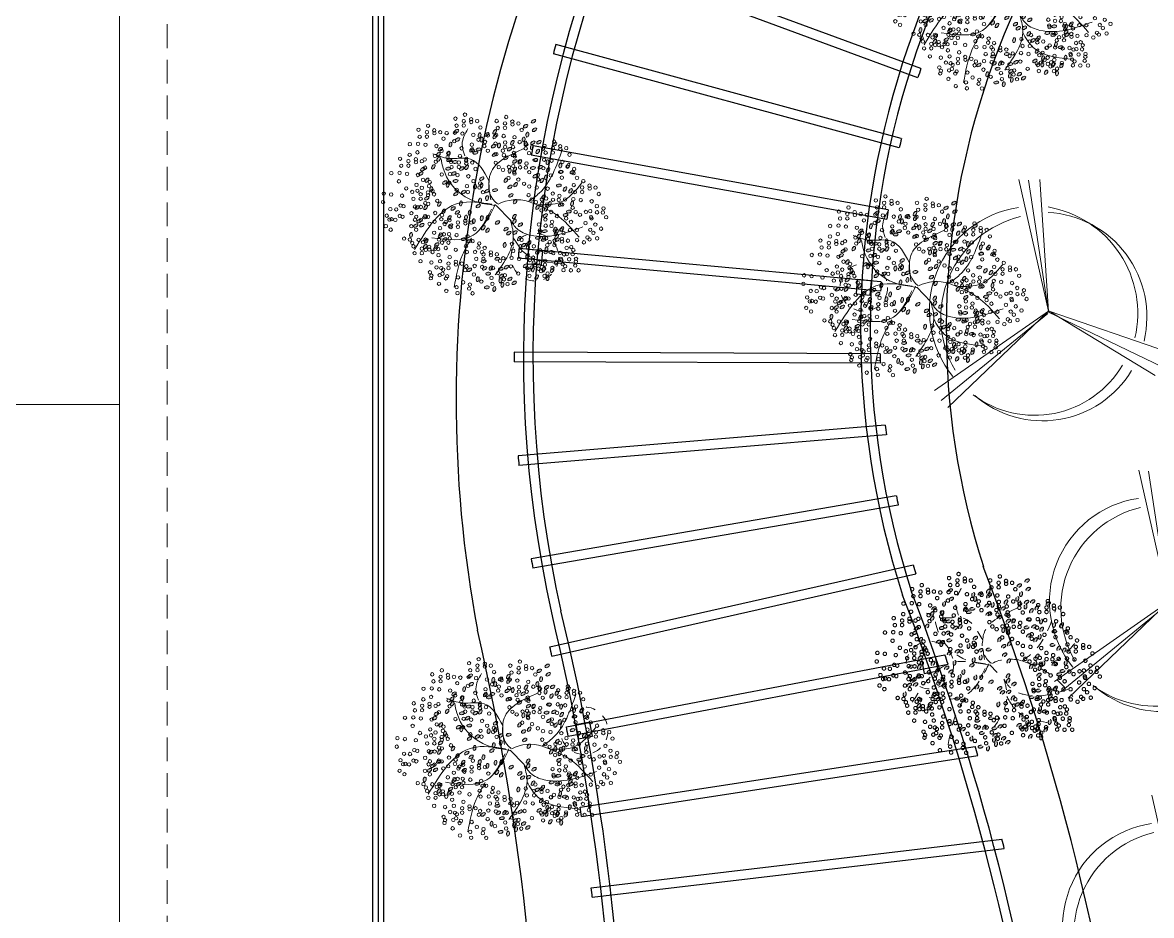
# Model space of a CAD drawing. Header units: metres. Extents: x 28 to 239, y -1 to 113.
# Drawn here: x 73.01 to 84.87, y 59.34 to 68.73 of the extents above; entities that cross this region are included whole.
import ezdxf

# ---------------------------------------------------------------- set-up
doc = ezdxf.new("R2010")
doc.units = ezdxf.units.M
doc.linetypes.add('DASHED2', pattern=[0.375, 0.25, -0.125])
doc.linetypes.add('HIDDEN2', pattern=[0.1875, 0.125, -0.0625])
for name, color, linetype, lineweight in [('0-ARBOL', 64, 'Continuous', 0), ('0_Pluma_Nº__1', 8, 'Continuous', 9), ('0_Pluma_Nº__2', 250, 'Continuous', 20), ('DWGAUTOCAD.COM', 7, 'Continuous', 0), ('Proyeccciones', 1, 'DASHED2', 18), ('proyecciones', 1, 'DASHED2', 5)]:
    doc.layers.add(name, color=color, linetype=linetype, lineweight=lineweight)

# ---------------------------------------------------------------- blocks, each defined once
blk = doc.blocks.new('CANCHA TOTAL')
at = {"layer": '0_Pluma_Nº__1'}
for p, q in [((865.482, -116.445), (865.482, -144.445)), ((865.482, -116.445), (865.482, -144.445)), ((865.482, -130.445), (880.482, -130.445))]:
    blk.add_line(p, q, dxfattribs=at)
blk = doc.blocks.new('ar7')
for p, q in [((88.08, 37.82), (92, 20.48)), ((89.38, 37.71), (92, 20.38)), ((92, 20.48), (90.88, 37.79)), ((92, 20.48), (77, 10.03)), ((77.89, 8.72), (91.9, 20.18)), ((78.78, 7.81), (92, 20.48)), ((91.9, 20.38), (107.03, 13.13)), ((92.1, 20.48), (106.02, 12.04)), ((107.65, 15.12), (92.1, 20.48))]:
    blk.add_line(p, q)
for centre, radius, start, end in [((89.55, 20.2), 14.19, 346.8452, 80.3119), ((90.04, 20.56), 13.7, 98.3934, 219.1798), ((91.48, 19.64), 13.65, 103.3596, 210.5357), ((91.18, 19.74), 13.76, 346.6212, 86.8408), ((90.17, 20.21), 13.43, 233.0435, 329.4406), ((91.22, 19.74), 13.68, 229.263, 328.8764)]:
    blk.add_arc(centre, radius, start, end)
blk = doc.blocks.new('A$C2ECE247B')
h = blk.add_hatch(color=6)
h.set_gradient(color1=(255, 0, 255), color2=(255, 127, 223), rotation=180, centered=1, tint=1, name='INVSPHERICAL')
edge = h.paths.add_edge_path()
edge.add_ellipse((2.573, 1.381), major_axis=(-0.0583, -0.0025), ratio=0.578492, start_angle=0, end_angle=360, ccw=False)
edge = h.paths.add_edge_path()
edge.add_ellipse((2.69, 1.466), major_axis=(-0.0521, -0.0262), ratio=0.578492, start_angle=0, end_angle=360, ccw=False)
edge = h.paths.add_edge_path()
edge.add_ellipse((2.361, 1.263), major_axis=(-0.0377, -0.0445), ratio=0.578492, start_angle=0, end_angle=360, ccw=False)
edge = h.paths.add_edge_path()
edge.add_ellipse((2.855, 1.253), major_axis=(-0.0583, -0.0025), ratio=0.578492, start_angle=0, end_angle=360, ccw=False)
edge = h.paths.add_edge_path()
edge.add_ellipse((2.094, 3.168), major_axis=(-0.0546, 0.0205), ratio=0.578492, start_angle=0, end_angle=360, ccw=False)
edge = h.paths.add_edge_path()
edge.add_ellipse((2.035, 2.867), major_axis=(-0.0521, -0.0262), ratio=0.578492, start_angle=0, end_angle=360, ccw=False)
edge = h.paths.add_edge_path()
edge.add_ellipse((1.85, 3.126), major_axis=(-0.0521, -0.0262), ratio=0.578492, start_angle=0, end_angle=360, ccw=False)
edge = h.paths.add_edge_path()
edge.add_ellipse((1.989, 3.049), major_axis=(-0.0546, 0.0205), ratio=0.578492, start_angle=0, end_angle=360, ccw=False)
edge = h.paths.add_edge_path()
edge.add_ellipse((1.831, 2.33), major_axis=(-0.0521, -0.0262), ratio=0.578492, start_angle=0, end_angle=360, ccw=False)
edge = h.paths.add_edge_path()
edge.add_ellipse((1.673, 2.454), major_axis=(-0.0521, -0.0262), ratio=0.578492, start_angle=0, end_angle=360, ccw=False)
edge = h.paths.add_edge_path()
edge.add_ellipse((1.556, 2.369), major_axis=(-0.0583, -0.0025), ratio=0.578492, start_angle=0, end_angle=360, ccw=False)
edge = h.paths.add_edge_path()
edge.add_ellipse((1.588, 2.619), major_axis=(-0.0583, -0.0025), ratio=0.578492, start_angle=0, end_angle=360, ccw=False)
edge = h.paths.add_edge_path()
edge.add_ellipse((1.921, 2.717), major_axis=(-0.0377, -0.0445), ratio=0.578492, start_angle=0, end_angle=360, ccw=False)
edge = h.paths.add_edge_path()
edge.add_ellipse((1.347, 2.658), major_axis=(-0.0546, 0.0205), ratio=0.578492, start_angle=0, end_angle=360, ccw=False)
edge = h.paths.add_edge_path()
edge.add_ellipse((1.747, 1.646), major_axis=(-0.0583, -0.0025), ratio=0.578492, start_angle=0, end_angle=360, ccw=False)
edge = h.paths.add_edge_path()
edge.add_ellipse((1.636, 1.6), major_axis=(-0.0546, 0.0205), ratio=0.578492, start_angle=0, end_angle=360, ccw=False)
edge = h.paths.add_edge_path()
edge.add_ellipse((1.461, 1.651), major_axis=(-0.0583, -0.0025), ratio=0.578492, start_angle=0, end_angle=360, ccw=False)
edge = h.paths.add_edge_path()
edge.add_ellipse((1.045, 1.48), major_axis=(-0.0377, -0.0445), ratio=0.578492, start_angle=0, end_angle=360, ccw=False)
edge = h.paths.add_edge_path()
edge.add_ellipse((1.009, 1.178), major_axis=(-0.0583, -0.0025), ratio=0.578492, start_angle=0, end_angle=360, ccw=False)
edge = h.paths.add_edge_path()
edge.add_ellipse((1.53, 1.44), major_axis=(-0.0546, 0.0205), ratio=0.578492, start_angle=0, end_angle=360, ccw=False)
edge = h.paths.add_edge_path()
edge.add_ellipse((1.673, 1.458), major_axis=(-0.0546, 0.0205), ratio=0.578492, start_angle=0, end_angle=360, ccw=False)
edge = h.paths.add_edge_path()
edge.add_ellipse((1.412, 1.211), major_axis=(-0.0521, -0.0262), ratio=0.578492, start_angle=0, end_angle=360, ccw=False)
edge = h.paths.add_edge_path()
edge.add_ellipse((1.247, 0.991), major_axis=(-0.0546, 0.0205), ratio=0.578492, start_angle=0, end_angle=360, ccw=False)
edge = h.paths.add_edge_path()
edge.add_ellipse((1.451, 0.958), major_axis=(-0.0377, -0.0445), ratio=0.578492, start_angle=0, end_angle=360, ccw=False)
edge = h.paths.add_edge_path()
edge.add_ellipse((1.56, 0.985), major_axis=(-0.0377, -0.0445), ratio=0.578492, start_angle=0, end_angle=360, ccw=False)
edge = h.paths.add_edge_path()
edge.add_ellipse((1.04, 1.312), major_axis=(-0.0583, -0.0025), ratio=0.578492, start_angle=0, end_angle=360, ccw=False)
edge = h.paths.add_edge_path()
edge.add_ellipse((0.61, 1.371), major_axis=(-0.0521, -0.0262), ratio=0.578492, start_angle=0, end_angle=360, ccw=False)
edge = h.paths.add_edge_path()
edge.add_ellipse((0.525, 1.536), major_axis=(-0.0583, -0.0025), ratio=0.578492, start_angle=0, end_angle=360, ccw=False)
edge = h.paths.add_edge_path()
edge.add_ellipse((0.748, 1.606), major_axis=(-0.0377, -0.0445), ratio=0.578492, start_angle=0, end_angle=360, ccw=False)
edge = h.paths.add_edge_path()
edge.add_ellipse((1.15, 1.886), major_axis=(-0.0583, -0.0025), ratio=0.578492, start_angle=0, end_angle=360, ccw=False)
edge = h.paths.add_edge_path()
edge.add_ellipse((1.038, 1.839), major_axis=(-0.0546, 0.0205), ratio=0.578492, start_angle=0, end_angle=360, ccw=False)
edge = h.paths.add_edge_path()
edge.add_ellipse((0.863, 1.891), major_axis=(-0.0583, -0.0025), ratio=0.578492, start_angle=0, end_angle=360, ccw=False)
edge = h.paths.add_edge_path()
edge.add_ellipse((0.622, 1.694), major_axis=(-0.0546, 0.0205), ratio=0.578492, start_angle=0, end_angle=360, ccw=False)
edge = h.paths.add_edge_path()
edge.add_ellipse((3.446, 1.636), major_axis=(-0.0377, -0.0445), ratio=0.578492, start_angle=0, end_angle=360, ccw=False)
edge = h.paths.add_edge_path()
edge.add_ellipse((2.913, 1.85), major_axis=(-0.0546, 0.0205), ratio=0.578492, start_angle=0, end_angle=360, ccw=False)
edge = h.paths.add_edge_path()
edge.add_ellipse((2.811, 2.767), major_axis=(-0.0546, 0.0205), ratio=0.578492, start_angle=0, end_angle=360, ccw=False)
edge = h.paths.add_edge_path()
edge.add_ellipse((2.826, 2.493), major_axis=(-0.0583, -0.0025), ratio=0.578492, start_angle=0, end_angle=360, ccw=False)
edge = h.paths.add_edge_path()
edge.add_ellipse((2.825, 2.376), major_axis=(-0.0583, -0.0025), ratio=0.578492, start_angle=0, end_angle=360, ccw=False)
edge = h.paths.add_edge_path()
edge.add_ellipse((3.267, 2.611), major_axis=(-0.0377, -0.0445), ratio=0.578492, start_angle=0, end_angle=360, ccw=False)
edge = h.paths.add_edge_path()
edge.add_ellipse((3.299, 2.752), major_axis=(-0.0377, -0.0445), ratio=0.578492, start_angle=0, end_angle=360, ccw=False)
edge = h.paths.add_edge_path()
edge.add_ellipse((3.55, 1.847), major_axis=(-0.0583, -0.0025), ratio=0.578492, start_angle=0, end_angle=360, ccw=False)
edge = h.paths.add_edge_path()
edge.add_ellipse((3.501, 2.075), major_axis=(-0.0377, -0.0445), ratio=0.578492, start_angle=0, end_angle=360, ccw=False)
edge = h.paths.add_edge_path()
edge.add_ellipse((3.633, 1.969), major_axis=(-0.0521, -0.0262), ratio=0.578492, start_angle=0, end_angle=360, ccw=False)
edge = h.paths.add_edge_path()
edge.add_ellipse((3.284, 1.829), major_axis=(-0.0377, -0.0445), ratio=0.578492, start_angle=0, end_angle=360, ccw=False)
edge = h.paths.add_edge_path()
edge.add_ellipse((2.203, 4.252), major_axis=(-0.0583, -0.0025), ratio=0.578492, start_angle=0, end_angle=360, ccw=False)
edge = h.paths.add_edge_path()
edge.add_ellipse((1.984, 4.241), major_axis=(-0.0583, -0.0025), ratio=0.578492, start_angle=0, end_angle=360, ccw=False)
edge = h.paths.add_edge_path()
edge.add_ellipse((1.89, 4.302), major_axis=(-0.0583, -0.0025), ratio=0.578492, start_angle=0, end_angle=360, ccw=False)
edge = h.paths.add_edge_path()
edge.add_ellipse((1.759, 4.327), major_axis=(-0.0521, -0.0262), ratio=0.578492, start_angle=0, end_angle=360, ccw=False)
edge = h.paths.add_edge_path()
edge.add_ellipse((1.747, 4.103), major_axis=(-0.0546, 0.0205), ratio=0.578492, start_angle=0, end_angle=360, ccw=False)
edge = h.paths.add_edge_path()
edge.add_ellipse((1.541, 4.179), major_axis=(-0.0546, 0.0205), ratio=0.578492, start_angle=0, end_angle=360, ccw=False)
edge = h.paths.add_edge_path()
edge.add_ellipse((1.354, 4.095), major_axis=(-0.0521, -0.0262), ratio=0.578492, start_angle=0, end_angle=360, ccw=False)
edge = h.paths.add_edge_path()
edge.add_ellipse((1.196, 4.219), major_axis=(-0.0521, -0.0262), ratio=0.578492, start_angle=0, end_angle=360, ccw=False)
edge = h.paths.add_edge_path()
edge.add_ellipse((1.873, 4.015), major_axis=(-0.0377, -0.0445), ratio=0.578492, start_angle=0, end_angle=360, ccw=False)
edge = h.paths.add_edge_path()
edge.add_ellipse((1.841, 3.874), major_axis=(-0.0377, -0.0445), ratio=0.578492, start_angle=0, end_angle=360, ccw=False)
edge = h.paths.add_edge_path()
edge.add_ellipse((2.059, 3.93), major_axis=(-0.0377, -0.0445), ratio=0.578492, start_angle=0, end_angle=360, ccw=False)
edge = h.paths.add_edge_path()
edge.add_ellipse((2.682, 4.022), major_axis=(-0.0546, 0.0205), ratio=0.578492, start_angle=0, end_angle=360, ccw=False)
edge = h.paths.add_edge_path()
edge.add_ellipse((2.493, 4.422), major_axis=(-0.0521, -0.0262), ratio=0.578492, start_angle=0, end_angle=360, ccw=False)
edge = h.paths.add_edge_path()
edge.add_ellipse((2.382, 4.439), major_axis=(-0.0521, -0.0262), ratio=0.578492, start_angle=0, end_angle=360, ccw=False)
edge = h.paths.add_edge_path()
edge.add_ellipse((2.552, 4.216), major_axis=(-0.0583, -0.0025), ratio=0.578492, start_angle=0, end_angle=360, ccw=False)
edge = h.paths.add_edge_path()
edge.add_ellipse((2.383, 3.828), major_axis=(-0.0521, -0.0262), ratio=0.578492, start_angle=0, end_angle=360, ccw=False)
edge = h.paths.add_edge_path()
edge.add_ellipse((2.92, 4), major_axis=(-0.0521, -0.0262), ratio=0.578492, start_angle=0, end_angle=360, ccw=False)
edge = h.paths.add_edge_path()
edge.add_ellipse((2.162, 0.848), major_axis=(-0.0521, -0.0262), ratio=0.578492, start_angle=0, end_angle=360, ccw=False)
edge = h.paths.add_edge_path()
edge.add_ellipse((2.487, 0.82), major_axis=(-0.0377, -0.0445), ratio=0.578492, start_angle=0, end_angle=360, ccw=False)
edge = h.paths.add_edge_path()
edge.add_ellipse((2.641, 0.593), major_axis=(-0.0546, 0.0205), ratio=0.578492, start_angle=0, end_angle=360, ccw=False)
edge = h.paths.add_edge_path()
edge.add_ellipse((2.848, 0.578), major_axis=(-0.0583, -0.0025), ratio=0.578492, start_angle=0, end_angle=360, ccw=False)
edge = h.paths.add_edge_path()
edge.add_ellipse((2.605, 1.631), major_axis=(-0.0583, -0.0025), ratio=0.578492, start_angle=0, end_angle=360, ccw=False)
edge = h.paths.add_edge_path()
edge.add_ellipse((2.329, 1.122), major_axis=(-0.0377, -0.0445), ratio=0.578492, start_angle=0, end_angle=360, ccw=False)
edge = h.paths.add_edge_path()
edge.add_ellipse((2.143, 1.207), major_axis=(-0.0377, -0.0445), ratio=0.578492, start_angle=0, end_angle=360, ccw=False)
edge = h.paths.add_edge_path()
edge.add_ellipse((1.887, 0.887), major_axis=(-0.0583, -0.0025), ratio=0.578492, start_angle=0, end_angle=360, ccw=False)
edge = h.paths.add_edge_path()
edge.add_ellipse((2.107, 0.898), major_axis=(-0.0583, -0.0025), ratio=0.578492, start_angle=0, end_angle=360, ccw=False)
edge = h.paths.add_edge_path()
edge.add_ellipse((2.012, 0.959), major_axis=(-0.0583, -0.0025), ratio=0.578492, start_angle=0, end_angle=360, ccw=False)
edge = h.paths.add_edge_path()
edge.add_ellipse((1.82, 1.387), major_axis=(-0.0521, -0.0262), ratio=0.578492, start_angle=0, end_angle=360, ccw=False)
edge = h.paths.add_edge_path()
edge.add_ellipse((2.492, 0.949), major_axis=(-0.0546, 0.0205), ratio=0.578492, start_angle=0, end_angle=360, ccw=False)
edge = h.paths.add_edge_path()
edge.add_ellipse((2.316, 2.892), major_axis=(-0.0546, 0.0205), ratio=0.578492, start_angle=0, end_angle=360, ccw=False)
edge = h.paths.add_edge_path()
edge.add_ellipse((2.447, 2.863), major_axis=(-0.0521, -0.0262), ratio=0.578492, start_angle=0, end_angle=360, ccw=False)
edge = h.paths.add_edge_path()
edge.add_ellipse((2.343, 3.33), major_axis=(-0.0521, -0.0262), ratio=0.578492, start_angle=0, end_angle=360, ccw=False)
edge = h.paths.add_edge_path()
edge.add_ellipse((1.261, 2.571), major_axis=(-0.0583, -0.0025), ratio=0.578492, start_angle=0, end_angle=360, ccw=False)
edge = h.paths.add_edge_path()
edge.add_ellipse((1.041, 2.56), major_axis=(-0.0583, -0.0025), ratio=0.578492, start_angle=0, end_angle=360, ccw=False)
edge = h.paths.add_edge_path()
edge.add_ellipse((1.145, 2.075), major_axis=(-0.0521, -0.0262), ratio=0.578492, start_angle=0, end_angle=360, ccw=False)
edge = h.paths.add_edge_path()
edge.add_ellipse((0.902, 2.082), major_axis=(-0.0521, -0.0262), ratio=0.578492, start_angle=0, end_angle=360, ccw=False)
edge = h.paths.add_edge_path()
edge.add_ellipse((0.711, 1.997), major_axis=(-0.0546, 0.0205), ratio=0.578492, start_angle=0, end_angle=360, ccw=False)
edge = h.paths.add_edge_path()
edge.add_ellipse((0.598, 2.497), major_axis=(-0.0546, 0.0205), ratio=0.578492, start_angle=0, end_angle=360, ccw=False)
edge = h.paths.add_edge_path()
edge.add_ellipse((0.495, 2.531), major_axis=(-0.0521, -0.0262), ratio=0.578492, start_angle=0, end_angle=360, ccw=False)
edge = h.paths.add_edge_path()
edge.add_ellipse((0.411, 2.414), major_axis=(-0.0521, -0.0262), ratio=0.578492, start_angle=0, end_angle=360, ccw=False)
edge = h.paths.add_edge_path()
edge.add_ellipse((0.487, 2.252), major_axis=(-0.0583, -0.0025), ratio=0.578492, start_angle=0, end_angle=360, ccw=False)
edge = h.paths.add_edge_path()
edge.add_ellipse((0.612, 2.325), major_axis=(-0.0583, -0.0025), ratio=0.578492, start_angle=0, end_angle=360, ccw=False)
edge = h.paths.add_edge_path()
edge.add_ellipse((0.814, 2.273), major_axis=(-0.0377, -0.0445), ratio=0.578492, start_angle=0, end_angle=360, ccw=False)
edge = h.paths.add_edge_path()
edge.add_ellipse((1.008, 2.22), major_axis=(-0.0377, -0.0445), ratio=0.578492, start_angle=0, end_angle=360, ccw=False)
edge = h.paths.add_edge_path()
edge.add_ellipse((1.392, 3.686), major_axis=(-0.0583, -0.0025), ratio=0.578492, start_angle=0, end_angle=360, ccw=False)
edge = h.paths.add_edge_path()
edge.add_ellipse((1.206, 3.162), major_axis=(-0.0521, -0.0262), ratio=0.578492, start_angle=0, end_angle=360, ccw=False)
edge = h.paths.add_edge_path()
edge.add_ellipse((1.048, 3.286), major_axis=(-0.0521, -0.0262), ratio=0.578492, start_angle=0, end_angle=360, ccw=False)
edge = h.paths.add_edge_path()
edge.add_ellipse((0.967, 3.184), major_axis=(-0.0546, 0.0205), ratio=0.578492, start_angle=0, end_angle=360, ccw=False)
edge = h.paths.add_edge_path()
edge.add_ellipse((1.061, 3.609), major_axis=(-0.0546, 0.0205), ratio=0.578492, start_angle=0, end_angle=360, ccw=False)
edge = h.paths.add_edge_path()
edge.add_ellipse((0.998, 3.702), major_axis=(-0.0546, 0.0205), ratio=0.578492, start_angle=0, end_angle=360, ccw=False)
edge = h.paths.add_edge_path()
edge.add_ellipse((0.89, 3.567), major_axis=(-0.0521, -0.0262), ratio=0.578492, start_angle=0, end_angle=360, ccw=False)
edge = h.paths.add_edge_path()
edge.add_ellipse((0.744, 3.439), major_axis=(-0.0583, -0.0025), ratio=0.578492, start_angle=0, end_angle=360, ccw=False)
edge = h.paths.add_edge_path()
edge.add_ellipse((0.838, 3.378), major_axis=(-0.0583, -0.0025), ratio=0.578492, start_angle=0, end_angle=360, ccw=False)
edge = h.paths.add_edge_path()
edge.add_ellipse((1.405, 3.576), major_axis=(-0.0377, -0.0445), ratio=0.578492, start_angle=0, end_angle=360, ccw=False)
edge = h.paths.add_edge_path()
edge.add_ellipse((1.296, 3.548), major_axis=(-0.0377, -0.0445), ratio=0.578492, start_angle=0, end_angle=360, ccw=False)
edge = h.paths.add_edge_path()
edge.add_ellipse((2.217, 3.628), major_axis=(-0.0377, -0.0445), ratio=0.578492, start_angle=0, end_angle=360, ccw=False)
edge = h.paths.add_edge_path()
edge.add_ellipse((1.892, 3.656), major_axis=(-0.0521, -0.0262), ratio=0.578492, start_angle=0, end_angle=360, ccw=False)
edge = h.paths.add_edge_path()
edge.add_ellipse((2.087, 3.756), major_axis=(-0.0521, -0.0262), ratio=0.578492, start_angle=0, end_angle=360, ccw=False)
edge = h.paths.add_edge_path()
edge.add_ellipse((1.653, 3.678), major_axis=(-0.0546, 0.0205), ratio=0.578492, start_angle=0, end_angle=360, ccw=False)
edge = h.paths.add_edge_path()
edge.add_ellipse((1.806, 3.572), major_axis=(-0.0583, -0.0025), ratio=0.578492, start_angle=0, end_angle=360, ccw=False)
edge = h.paths.add_edge_path()
edge.add_ellipse((2.219, 2.002), major_axis=(-0.0583, -0.0025), ratio=0.578492, start_angle=0, end_angle=360, ccw=False)
edge = h.paths.add_edge_path()
edge.add_ellipse((2.314, 1.941), major_axis=(-0.0583, -0.0025), ratio=0.578492, start_angle=0, end_angle=360, ccw=False)
edge = h.paths.add_edge_path()
edge.add_ellipse((1.907, 2.169), major_axis=(-0.0583, -0.0025), ratio=0.578492, start_angle=0, end_angle=360, ccw=False)
edge = h.paths.add_edge_path()
edge.add_ellipse((2.574, 2.018), major_axis=(-0.0521, -0.0262), ratio=0.578492, start_angle=0, end_angle=360, ccw=False)
edge = h.paths.add_edge_path()
edge.add_ellipse((2.537, 1.794), major_axis=(-0.0521, -0.0262), ratio=0.578492, start_angle=0, end_angle=360, ccw=False)
edge = h.paths.add_edge_path()
edge.add_ellipse((2.621, 1.911), major_axis=(-0.0521, -0.0262), ratio=0.578492, start_angle=0, end_angle=360, ccw=False)
edge = h.paths.add_edge_path()
edge.add_ellipse((2.18, 2.781), major_axis=(-0.0546, 0.0205), ratio=0.578492, start_angle=0, end_angle=360, ccw=False)
edge = h.paths.add_edge_path()
edge.add_ellipse((0.212, 2.657), major_axis=(-0.0521, -0.0262), ratio=0.578492, start_angle=0, end_angle=360, ccw=False)
edge = h.paths.add_edge_path()
edge.add_ellipse((0.054, 2.781), major_axis=(-0.0521, -0.0262), ratio=0.578492, start_angle=0, end_angle=360, ccw=False)
edge = h.paths.add_edge_path()
edge.add_ellipse((0.25, 2.881), major_axis=(-0.0521, -0.0262), ratio=0.578492, start_angle=0, end_angle=360, ccw=False)
edge = h.paths.add_edge_path()
edge.add_ellipse((0.399, 2.741), major_axis=(-0.0546, 0.0205), ratio=0.578492, start_angle=0, end_angle=360, ccw=False)
edge = h.paths.add_edge_path()
edge.add_ellipse((0.542, 2.758), major_axis=(-0.0546, 0.0205), ratio=0.578492, start_angle=0, end_angle=360, ccw=False)
edge = h.paths.add_edge_path()
edge.add_ellipse((0.605, 2.665), major_axis=(-0.0546, 0.0205), ratio=0.578492, start_angle=0, end_angle=360, ccw=False)
edge = h.paths.add_edge_path()
edge.add_ellipse((2.651, 2.642), major_axis=(-0.0546, 0.0205), ratio=0.578492, start_angle=0, end_angle=360, ccw=False)
edge = h.paths.add_edge_path()
edge.add_ellipse((2.57, 2.531), major_axis=(-0.0546, 0.0205), ratio=0.578492, start_angle=0, end_angle=360, ccw=False)
edge = h.paths.add_edge_path()
edge.add_ellipse((2.547, 2.271), major_axis=(-0.0521, -0.0262), ratio=0.578492, start_angle=0, end_angle=360, ccw=False)
edge = h.paths.add_edge_path()
edge.add_ellipse((2.685, 2.954), major_axis=(-0.0546, 0.0205), ratio=0.578492, start_angle=0, end_angle=360, ccw=False)
edge = h.paths.add_edge_path()
edge.add_ellipse((2.478, 3.464), major_axis=(-0.0521, -0.0262), ratio=0.578492, start_angle=0, end_angle=360, ccw=False)
edge = h.paths.add_edge_path()
edge.add_ellipse((2.39, 3.741), major_axis=(-0.0546, 0.0205), ratio=0.578492, start_angle=0, end_angle=360, ccw=False)
edge = h.paths.add_edge_path()
edge.add_ellipse((2.607, 3.247), major_axis=(-0.0546, 0.0205), ratio=0.578492, start_angle=0, end_angle=360, ccw=False)
edge = h.paths.add_edge_path()
edge.add_ellipse((2.31, 1.781), major_axis=(-0.0521, -0.0262), ratio=0.578492, start_angle=0, end_angle=360, ccw=False)
edge = h.paths.add_edge_path()
edge.add_ellipse((0.746, 2.949), major_axis=(-0.0583, -0.0025), ratio=0.578492, start_angle=0, end_angle=360, ccw=False)
edge = h.paths.add_edge_path()
edge.add_ellipse((0.986, 2.769), major_axis=(-0.0377, -0.0445), ratio=0.578492, start_angle=0, end_angle=360, ccw=False)
edge = h.paths.add_edge_path()
edge.add_ellipse((0.912, 2.927), major_axis=(-0.0521, -0.0262), ratio=0.578492, start_angle=0, end_angle=360, ccw=False)
edge = h.paths.add_edge_path()
edge.add_ellipse((1.135, 2.893), major_axis=(-0.0521, -0.0262), ratio=0.578492, start_angle=0, end_angle=360, ccw=False)
edge = h.paths.add_edge_path()
edge.add_ellipse((1.097, 2.668), major_axis=(-0.0521, -0.0262), ratio=0.578492, start_angle=0, end_angle=360, ccw=False)
edge = h.paths.add_edge_path()
edge.add_ellipse((0.258, 2.073), major_axis=(-0.0521, -0.0262), ratio=0.578492, start_angle=0, end_angle=360, ccw=False)
edge = h.paths.add_edge_path()
edge.add_ellipse((2.829, 2.971), major_axis=(-0.0546, 0.0205), ratio=0.578492, start_angle=0, end_angle=360, ccw=False)
edge = h.paths.add_edge_path()
edge.add_ellipse((2.885, 3.676), major_axis=(-0.0583, -0.0025), ratio=0.578492, start_angle=0, end_angle=360, ccw=False)
edge = h.paths.add_edge_path()
edge.add_ellipse((2.832, 3.208), major_axis=(-0.0521, -0.0262), ratio=0.578492, start_angle=0, end_angle=360, ccw=False)
edge = h.paths.add_edge_path()
edge.add_ellipse((2.805, 3.342), major_axis=(-0.0521, -0.0262), ratio=0.578492, start_angle=0, end_angle=360, ccw=False)
edge = h.paths.add_edge_path()
edge.add_ellipse((2.936, 0.761), major_axis=(-0.0546, 0.0205), ratio=0.578492, start_angle=0, end_angle=360, ccw=False)
edge = h.paths.add_edge_path()
edge.add_ellipse((3.061, 0.574), major_axis=(-0.0546, 0.0205), ratio=0.578492, start_angle=0, end_angle=360, ccw=False)
edge = h.paths.add_edge_path()
edge.add_ellipse((3.174, 0.807), major_axis=(-0.0583, -0.0025), ratio=0.578492, start_angle=0, end_angle=360, ccw=False)
edge = h.paths.add_edge_path()
edge.add_ellipse((3.08, 1.174), major_axis=(-0.0521, -0.0262), ratio=0.578492, start_angle=0, end_angle=360, ccw=False)
edge = h.paths.add_edge_path()
edge.add_ellipse((3.063, 0.979), major_axis=(-0.0546, 0.0205), ratio=0.578492, start_angle=0, end_angle=360, ccw=False)
edge = h.paths.add_edge_path()
edge.add_ellipse((2.925, 1.041), major_axis=(-0.0546, 0.0205), ratio=0.578492, start_angle=0, end_angle=360, ccw=False)
edge = h.paths.add_edge_path()
edge.add_ellipse((3.539, 1.327), major_axis=(-0.0521, -0.0262), ratio=0.578492, start_angle=0, end_angle=360, ccw=False)
edge = h.paths.add_edge_path()
edge.add_ellipse((3.566, 1.193), major_axis=(-0.0521, -0.0262), ratio=0.578492, start_angle=0, end_angle=360, ccw=False)
edge = h.paths.add_edge_path()
edge.add_ellipse((3.339, 1.542), major_axis=(-0.0521, -0.0262), ratio=0.578492, start_angle=0, end_angle=360, ccw=False)
edge = h.paths.add_edge_path()
edge.add_ellipse((3.934, 1.52), major_axis=(-0.0546, 0.0205), ratio=0.578492, start_angle=0, end_angle=360, ccw=False)
edge = h.paths.add_edge_path()
edge.add_ellipse((3.684, 1.502), major_axis=(-0.0546, 0.0205), ratio=0.578492, start_angle=0, end_angle=360, ccw=False)
edge = h.paths.add_edge_path()
edge.add_ellipse((3.747, 1.409), major_axis=(-0.0546, 0.0205), ratio=0.578492, start_angle=0, end_angle=360, ccw=False)
edge = h.paths.add_edge_path()
edge.add_ellipse((3.581, 1.536), major_axis=(-0.0521, -0.0262), ratio=0.578492, start_angle=0, end_angle=360, ccw=False)
edge = h.paths.add_edge_path()
edge.add_ellipse((3.121, 3.911), major_axis=(-0.0583, -0.0025), ratio=0.578492, start_angle=0, end_angle=360, ccw=False)
edge = h.paths.add_edge_path()
edge.add_ellipse((3.227, 4.083), major_axis=(-0.0521, -0.0262), ratio=0.578492, start_angle=0, end_angle=360, ccw=False)
edge = h.paths.add_edge_path()
edge.add_ellipse((3.539, 3.13), major_axis=(-0.0521, -0.0262), ratio=0.578492, start_angle=0, end_angle=360, ccw=False)
edge = h.paths.add_edge_path()
edge.add_ellipse((2.978, 3.498), major_axis=(-0.0583, -0.0025), ratio=0.578492, start_angle=0, end_angle=360, ccw=False)
edge = h.paths.add_edge_path()
edge.add_ellipse((3.042, 3.303), major_axis=(-0.0583, -0.0025), ratio=0.578492, start_angle=0, end_angle=360, ccw=False)
edge = h.paths.add_edge_path()
edge.add_ellipse((3.327, 3.802), major_axis=(-0.0377, -0.0445), ratio=0.578492, start_angle=0, end_angle=360, ccw=False)
edge = h.paths.add_edge_path()
edge.add_ellipse((3.186, 3.184), major_axis=(-0.0521, -0.0262), ratio=0.578492, start_angle=0, end_angle=360, ccw=False)
edge = h.paths.add_edge_path()
edge.add_ellipse((3.915, 3.442), major_axis=(-0.0583, -0.0025), ratio=0.578492, start_angle=0, end_angle=360, ccw=False)
edge = h.paths.add_edge_path()
edge.add_ellipse((3.791, 3.486), major_axis=(-0.0583, -0.0025), ratio=0.578492, start_angle=0, end_angle=360, ccw=False)
edge = h.paths.add_edge_path()
edge.add_ellipse((3.527, 3.77), major_axis=(-0.0521, -0.0262), ratio=0.578492, start_angle=0, end_angle=360, ccw=False)
edge = h.paths.add_edge_path()
edge.add_ellipse((3.611, 3.888), major_axis=(-0.0521, -0.0262), ratio=0.578492, start_angle=0, end_angle=360, ccw=False)
edge = h.paths.add_edge_path()
edge.add_ellipse((3.857, 3.871), major_axis=(-0.0546, 0.0205), ratio=0.578492, start_angle=0, end_angle=360, ccw=False)
edge = h.paths.add_edge_path()
edge.add_ellipse((3.48, 3.877), major_axis=(-0.0521, -0.0262), ratio=0.578492, start_angle=0, end_angle=360, ccw=False)
edge = h.paths.add_edge_path()
edge.add_ellipse((3.734, 3.23), major_axis=(-0.0521, -0.0262), ratio=0.578492, start_angle=0, end_angle=360, ccw=False)
edge = h.paths.add_edge_path()
edge.add_ellipse((3.512, 3.264), major_axis=(-0.0521, -0.0262), ratio=0.578492, start_angle=0, end_angle=360, ccw=False)
edge = h.paths.add_edge_path()
edge.add_ellipse((3.848, 2.259), major_axis=(-0.0521, -0.0262), ratio=0.578492, start_angle=0, end_angle=360, ccw=False)
edge = h.paths.add_edge_path()
edge.add_ellipse((3.936, 1.976), major_axis=(-0.0546, 0.0205), ratio=0.578492, start_angle=0, end_angle=360, ccw=False)
edge = h.paths.add_edge_path()
edge.add_ellipse((3.99, 1.692), major_axis=(-0.0377, -0.0445), ratio=0.578492, start_angle=0, end_angle=360, ccw=False)
edge = h.paths.add_edge_path()
edge.add_ellipse((3.696, 1.833), major_axis=(-0.0377, -0.0445), ratio=0.578492, start_angle=0, end_angle=360, ccw=False)
at = {"color": 32}
for p, q in [((2.225, 2.503), (2.376, 2.929)), ((2.215, 2.503), (2.338, 2.039))]:
    blk.add_line(p, q, dxfattribs=at)
at = {"color": 64}
for centre in [(1.435, 4.862), (1.58, 4.808), (1.634, 5.007), (1.761, 4.898), (1.924, 4.844), (2.033, 5.007), (1.417, 4.536), (1.453, 4.681), (1.508, 4.644), (1.671, 4.753), (1.852, 4.681), (2.105, 4.753), (2.16, 4.518), (1.508, 4.391), (1.743, 4.445), (1.779, 4.282), (1.96, 4.354), (2.069, 4.264), (1.743, 4.119), (1.834, 4.083), (1.888, 3.956), (4.034, 2.959), (4.433, 2.959), (3.835, 2.814), (3.853, 2.633), (3.98, 2.76), (4.07, 2.706), (4.161, 2.851), (4.252, 2.633), (4.324, 2.796), (4.505, 2.706), (3.817, 2.488), (3.908, 2.597), (4.143, 2.398), (4.559, 2.47), (3.218, 2.219), (3.363, 2.165), (3.417, 2.364), (3.454, 2.111), (3.544, 2.256), (3.707, 2.201), (3.816, 2.364), (3.888, 2.111), (3.908, 2.343), (4.179, 2.234), (4.36, 2.307), (4.469, 2.216), (3.2, 1.893), (3.236, 2.038), (3.291, 2.002), (3.635, 2.038), (3.942, 1.875), (4.143, 2.071), (4.233, 2.035), (4.288, 1.908), (3.291, 1.748), (3.526, 1.803), (3.562, 1.64), (3.743, 1.712), (3.852, 1.621), (3.526, 1.476), (3.617, 1.44), (3.671, 1.313)]:
    blk.add_circle(centre, 0.0405, dxfattribs=at)
at = {"color": 66}
for centre in [(2.249, 4.881), (2.394, 4.826), (2.448, 5.026), (2.485, 4.772), (2.575, 4.917), (2.738, 4.863), (2.847, 5.026), (2.919, 4.772), (2.231, 4.554), (2.267, 4.699), (2.322, 4.663), (2.666, 4.699), (2.973, 4.536), (2.322, 4.409), (2.557, 4.464), (2.593, 4.301), (2.774, 4.373), (2.883, 4.283), (1.858, 3.988), (2.256, 3.988), (2.557, 4.138), (2.648, 4.101), (2.702, 3.975), (1.659, 3.843), (1.804, 3.789), (1.894, 3.735), (1.985, 3.88), (2.148, 3.825), (2.329, 3.735), (1.641, 3.517), (1.677, 3.662), (1.731, 3.626), (2.075, 3.662), (2.383, 3.499), (1.731, 3.372), (1.967, 3.427), (2.003, 3.264), (2.184, 3.336), (2.293, 3.245), (3.085, 3.272), (3.483, 3.272), (1.967, 3.101), (2.057, 3.064), (2.112, 2.937), (2.886, 3.127), (2.904, 2.945), (2.958, 2.909), (3.031, 3.072), (3.121, 3.018), (3.212, 3.163), (3.302, 2.945), (3.375, 3.109), (3.556, 3.018), (2.868, 2.8), (2.958, 2.655), (3.194, 2.71), (3.61, 2.782), (3.194, 2.384), (3.23, 2.547), (3.411, 2.619), (3.519, 2.529), (3.284, 2.347), (3.338, 2.221)]:
    blk.add_circle(centre, 0.0405, dxfattribs=at)
at = {"color": 68}
for centre in [(3.353, 4.931), (3.534, 4.84), (3.171, 4.532), (3.28, 4.768), (3.588, 4.605), (3.764, 4.598), (2.97, 4.373), (3.096, 4.264), (3.368, 4.373), (3.389, 4.441), (3.521, 4.482), (3.591, 4.264), (3.611, 4.332), (3.744, 4.373), (3.777, 4.457), (3.811, 4.495), (3.987, 4.488), (4, 4.347), (2.771, 4.228), (2.789, 4.047), (2.843, 4.011), (2.915, 4.174), (3.006, 4.119), (3.037, 3.972), (3.169, 4.012), (3.236, 4.135), (3.412, 4.128), (3.425, 3.987), (3.501, 3.978), (3.677, 3.971), (2.752, 3.902), (2.843, 3.757), (3.016, 3.903), (3.281, 3.747), (3.301, 3.815), (3.434, 3.856), (3.69, 3.83), (3.966, 3.838), (4.004, 3.749), (4.017, 3.967), (3.078, 3.485), (3.115, 3.648), (3.169, 3.449), (3.3, 3.556), (3.404, 3.63), (3.774, 3.518), (3.859, 3.537), (3.863, 3.659), (4.004, 3.483), (4.058, 3.682), (4.185, 3.573), (3.172, 3.326), (3.223, 3.322), (3.364, 3.364), (3.441, 3.211), (3.53, 3.428), (3.607, 3.249), (3.799, 3.211), (3.841, 3.211), (3.877, 3.356), (3.931, 3.32), (3.94, 3.224), (3.979, 3.39), (4.094, 3.428), (4.275, 3.356), (3.453, 3.044), (3.633, 3.147), (3.697, 3.006), (3.812, 3.147), (3.931, 3.066), (4.167, 3.12), (4.203, 2.957), (4.384, 3.03), (4.493, 2.939), (4.167, 2.794), (4.257, 2.758), (4.311, 2.631)]:
    blk.add_circle(centre, 0.0405, dxfattribs=at)
at = {"color": 62}
for centre in [(0.758, 4.251), (0.957, 4.396), (1.084, 4.287), (1.356, 4.396), (0.776, 4.07), (0.83, 4.034), (0.903, 4.197), (0.993, 4.142), (1.174, 4.07), (1.247, 4.233), (1.428, 4.142), (0.74, 3.925), (0.83, 3.78), (1.066, 3.834), (1.283, 3.744), (1.482, 3.907), (1.066, 3.508), (1.102, 3.671), (1.156, 3.472), (1.392, 3.653), (1.211, 3.345), (2.603, 1.569), (2.802, 1.714), (2.929, 1.606), (3.2, 1.714), (2.621, 1.388), (2.675, 1.352), (2.747, 1.515), (2.838, 1.461), (3.019, 1.388), (3.092, 1.551), (3.273, 1.461), (2.269, 1.092), (2.584, 1.243), (2.667, 1.092), (2.675, 1.098), (2.91, 1.153), (3.128, 1.062), (3.327, 1.225), (2.07, 0.947), (2.088, 0.765), (2.215, 0.892), (2.305, 0.838), (2.396, 0.983), (2.486, 0.765), (2.559, 0.928), (2.74, 0.838), (2.91, 0.826), (2.947, 0.99), (3.001, 0.79), (3.236, 0.971), (2.052, 0.62), (2.142, 0.729), (2.378, 0.53), (2.794, 0.602), (3.055, 0.663), (2.142, 0.475), (2.414, 0.367), (2.595, 0.439), (2.704, 0.349), (2.378, 0.204), (2.468, 0.167), (2.523, 0.041)]:
    blk.add_circle(centre, 0.0405, dxfattribs=at)
at = {"color": 60}
for centre in [(0.5, 3.531), (0.899, 3.531), (0.301, 3.386), (0.319, 3.205), (0.373, 3.169), (0.446, 3.332), (0.536, 3.278), (0.627, 3.423), (0.718, 3.205), (0.79, 3.368), (0.971, 3.278), (0.283, 3.06), (0.373, 2.915), (0.609, 2.97), (0.831, 3.094), (0.922, 3.039), (1.025, 3.042), (1.103, 2.967), (1.175, 3.13), (1.356, 3.039), (1.409, 2.924), (0.609, 2.643), (0.645, 2.807), (0.826, 2.879), (0.935, 2.788), (0.994, 2.731), (1.211, 2.641), (1.281, 2.719), (1.411, 2.804), (0.699, 2.607), (0.754, 2.48), (0.994, 2.405), (1.03, 2.568), (1.085, 2.369), (1.152, 2.488), (1.32, 2.55), (1.345, 2.527), (1.421, 2.373), (1.511, 2.591), (0.215, 2.113), (0.414, 2.258), (0.541, 2.15), (0.813, 2.258), (1.139, 2.242), (1.434, 2.206), (0.233, 1.932), (0.288, 1.896), (0.36, 2.059), (0.451, 2.005), (0.632, 1.932), (0.704, 2.095), (0.885, 2.005), (1.083, 2.031), (1.174, 1.977), (1.355, 1.904), (1.428, 2.067), (1.609, 1.977), (1.661, 1.861), (0.197, 1.787), (0.288, 1.642), (0.523, 1.697), (0.74, 1.606), (0.939, 1.769), (1.246, 1.669), (1.464, 1.578), (1.533, 1.656), (1.663, 1.741), (0.523, 1.371), (0.559, 1.534), (0.614, 1.334), (0.849, 1.516), (1.246, 1.342), (1.283, 1.505), (1.337, 1.306), (1.405, 1.425), (1.572, 1.487), (1.597, 1.464), (1.674, 1.31), (1.763, 1.528), (1.899, 1.335), (2.08, 1.407), (2.189, 1.317), (0.655, 1.038), (0.668, 1.207), (0.854, 1.183), (0.981, 1.074), (1.253, 1.183), (1.391, 1.179), (1.686, 1.144), (1.863, 1.172), (1.953, 1.136), (2.021, 1.255), (2.213, 1.293), (2.29, 1.14), (2.586, 1.065), (2.821, 1.119), (3.039, 1.029), (3.108, 1.107), (0.673, 0.857), (0.728, 0.82), (0.8, 0.983), (0.891, 0.929), (1.072, 0.857), (1.144, 1.02), (1.325, 0.929), (1.378, 0.813), (1.621, 0.929), (1.634, 0.788), (1.916, 0.89), (1.954, 0.801), (1.967, 1.019), (2.008, 1.009), (2.303, 0.973), (2.821, 0.793), (2.858, 0.956), (2.98, 0.876), (0.637, 0.712), (0.728, 0.567), (0.963, 0.621), (1.18, 0.53), (1.249, 0.608), (1.379, 0.694), (1.723, 0.57), (1.813, 0.711), (2.213, 0.559), (2.394, 0.631), (2.503, 0.541), (2.527, 0.517), (2.912, 0.757), (2.966, 0.63), (0.963, 0.295), (0.999, 0.458), (1.054, 0.259), (1.121, 0.378), (1.289, 0.44), (1.313, 0.416), (1.39, 0.263), (1.48, 0.48), (1.557, 0.301), (1.749, 0.263), (1.89, 0.276), (1.928, 0.442), (2.177, 0.396), (2.267, 0.36), (2.322, 0.233), (2.335, 0.479), (2.604, 0.364), (1.108, 0.132), (1.403, 0.096), (1.582, 0.199), (1.646, 0.058), (1.762, 0.199), (2.617, 0.197)]:
    blk.add_circle(centre, 0.0405, dxfattribs=at)
at = {"color": 32}
for centre, radius, start, end in [((1.209, 3.23), 1.211, 329.0782, 52.6009), ((1.633, 2.438), 0.539, 6.8841, 70.9351), ((2.663, 1.678), 0.946, 121.5433, 166.6017), ((2.551, 4.829), 2.314, 261.4278, 278.5722)]:
    blk.add_arc(centre, radius, start, end, dxfattribs=at)
at = {"color": 200, "extrusion": (0, 0, -1)}
for centre, major_axis in [((1.759, 4.327), (-0.0521, -0.0262)), ((1.89, 4.302), (-0.0583, -0.0025)), ((2.203, 4.252), (-0.0583, -0.0025)), ((2.382, 4.439), (-0.0521, -0.0262)), ((2.493, 4.422), (-0.0521, -0.0262)), ((1.196, 4.219), (-0.0521, -0.0262)), ((1.354, 4.095), (-0.0521, -0.0262)), ((1.984, 4.241), (-0.0583, -0.0025)), ((2.552, 4.216), (-0.0583, -0.0025)), ((2.92, 4), (-0.0521, -0.0262)), ((3.227, 4.083), (-0.0521, -0.0262)), ((2.087, 3.756), (-0.0521, -0.0262)), ((2.383, 3.828), (-0.0521, -0.0262)), ((3.121, 3.911), (-0.0583, -0.0025)), ((3.48, 3.877), (-0.0521, -0.0262)), ((3.527, 3.77), (-0.0521, -0.0262)), ((3.611, 3.888), (-0.0521, -0.0262)), ((0.89, 3.567), (-0.0521, -0.0262)), ((1.392, 3.686), (-0.0583, -0.0025)), ((1.806, 3.572), (-0.0583, -0.0025)), ((1.892, 3.656), (-0.0521, -0.0262)), ((2.478, 3.464), (-0.0521, -0.0262)), ((2.885, 3.676), (-0.0583, -0.0025)), ((2.978, 3.498), (-0.0583, -0.0025)), ((3.791, 3.486), (-0.0583, -0.0025)), ((3.915, 3.442), (-0.0583, -0.0025)), ((0.744, 3.439), (-0.0583, -0.0025)), ((0.838, 3.378), (-0.0583, -0.0025)), ((1.048, 3.286), (-0.0521, -0.0262)), ((2.343, 3.33), (-0.0521, -0.0262)), ((2.805, 3.342), (-0.0521, -0.0262)), ((2.832, 3.208), (-0.0521, -0.0262)), ((3.042, 3.303), (-0.0583, -0.0025)), ((3.186, 3.184), (-0.0521, -0.0262)), ((3.512, 3.264), (-0.0521, -0.0262)), ((3.734, 3.23), (-0.0521, -0.0262)), ((0.746, 2.949), (-0.0583, -0.0025)), ((0.912, 2.927), (-0.0521, -0.0262)), ((1.206, 3.162), (-0.0521, -0.0262)), ((1.85, 3.126), (-0.0521, -0.0262)), ((3.539, 3.13), (-0.0521, -0.0262)), ((0.054, 2.781), (-0.0521, -0.0262)), ((0.212, 2.657), (-0.0521, -0.0262)), ((0.25, 2.881), (-0.0521, -0.0262)), ((1.097, 2.668), (-0.0521, -0.0262)), ((1.135, 2.893), (-0.0521, -0.0262)), ((2.035, 2.867), (-0.0521, -0.0262)), ((2.447, 2.863), (-0.0521, -0.0262)), ((0.411, 2.414), (-0.0521, -0.0262)), ((0.495, 2.531), (-0.0521, -0.0262)), ((1.041, 2.56), (-0.0583, -0.0025)), ((1.261, 2.571), (-0.0583, -0.0025)), ((1.588, 2.619), (-0.0583, -0.0025)), ((1.673, 2.454), (-0.0521, -0.0262)), ((2.825, 2.376), (-0.0583, -0.0025)), ((2.826, 2.493), (-0.0583, -0.0025)), ((0.487, 2.252), (-0.0583, -0.0025)), ((0.612, 2.325), (-0.0583, -0.0025)), ((1.556, 2.369), (-0.0583, -0.0025)), ((1.831, 2.33), (-0.0521, -0.0262)), ((1.907, 2.169), (-0.0583, -0.0025)), ((2.547, 2.271), (-0.0521, -0.0262)), ((3.848, 2.259), (-0.0521, -0.0262)), ((0.258, 2.073), (-0.0521, -0.0262)), ((0.863, 1.891), (-0.0583, -0.0025)), ((0.902, 2.082), (-0.0521, -0.0262)), ((1.145, 2.075), (-0.0521, -0.0262)), ((1.15, 1.886), (-0.0583, -0.0025)), ((2.219, 2.002), (-0.0583, -0.0025)), ((2.314, 1.941), (-0.0583, -0.0025)), ((2.574, 2.018), (-0.0521, -0.0262)), ((2.621, 1.911), (-0.0521, -0.0262)), ((3.55, 1.847), (-0.0583, -0.0025)), ((3.633, 1.969), (-0.0521, -0.0262)), ((1.461, 1.651), (-0.0583, -0.0025)), ((1.747, 1.646), (-0.0583, -0.0025)), ((2.31, 1.781), (-0.0521, -0.0262)), ((2.537, 1.794), (-0.0521, -0.0262)), ((2.605, 1.631), (-0.0583, -0.0025)), ((0.525, 1.536), (-0.0583, -0.0025)), ((0.61, 1.371), (-0.0521, -0.0262)), ((1.04, 1.312), (-0.0583, -0.0025)), ((1.82, 1.387), (-0.0521, -0.0262)), ((2.573, 1.381), (-0.0583, -0.0025)), ((2.69, 1.466), (-0.0521, -0.0262)), ((3.339, 1.542), (-0.0521, -0.0262)), ((3.539, 1.327), (-0.0521, -0.0262)), ((3.581, 1.536), (-0.0521, -0.0262)), ((1.009, 1.178), (-0.0583, -0.0025)), ((1.412, 1.211), (-0.0521, -0.0262)), ((2.855, 1.253), (-0.0583, -0.0025)), ((3.08, 1.174), (-0.0521, -0.0262)), ((3.566, 1.193), (-0.0521, -0.0262)), ((1.887, 0.887), (-0.0583, -0.0025)), ((2.012, 0.959), (-0.0583, -0.0025)), ((2.107, 0.898), (-0.0583, -0.0025)), ((2.162, 0.848), (-0.0521, -0.0262)), ((3.174, 0.807), (-0.0583, -0.0025)), ((2.848, 0.578), (-0.0583, -0.0025))]:
    blk.add_ellipse(centre, major_axis=major_axis, ratio=0.578492, start_param=3.141593, end_param=9.424778, dxfattribs=at)
for centre, major_axis in [((1.541, 4.179), (-0.0546, 0.0205)), ((1.747, 4.103), (-0.0546, 0.0205)), ((1.873, 4.015), (-0.0377, -0.0445)), ((2.682, 4.022), (-0.0546, 0.0205)), ((0.998, 3.702), (-0.0546, 0.0205)), ((1.841, 3.874), (-0.0377, -0.0445)), ((2.059, 3.93), (-0.0377, -0.0445)), ((2.39, 3.741), (-0.0546, 0.0205)), ((3.327, 3.802), (-0.0377, -0.0445)), ((3.857, 3.871), (-0.0546, 0.0205)), ((1.061, 3.609), (-0.0546, 0.0205)), ((1.296, 3.548), (-0.0377, -0.0445)), ((1.405, 3.576), (-0.0377, -0.0445)), ((1.653, 3.678), (-0.0546, 0.0205)), ((2.217, 3.628), (-0.0377, -0.0445)), ((0.967, 3.184), (-0.0546, 0.0205)), ((2.094, 3.168), (-0.0546, 0.0205)), ((2.607, 3.247), (-0.0546, 0.0205)), ((1.989, 3.049), (-0.0546, 0.0205)), ((2.685, 2.954), (-0.0546, 0.0205)), ((2.829, 2.971), (-0.0546, 0.0205)), ((0.399, 2.741), (-0.0546, 0.0205)), ((0.542, 2.758), (-0.0546, 0.0205)), ((0.605, 2.665), (-0.0546, 0.0205)), ((0.986, 2.769), (-0.0377, -0.0445)), ((1.347, 2.658), (-0.0546, 0.0205)), ((1.921, 2.717), (-0.0377, -0.0445)), ((2.18, 2.781), (-0.0546, 0.0205)), ((2.316, 2.892), (-0.0546, 0.0205)), ((2.651, 2.642), (-0.0546, 0.0205)), ((2.811, 2.767), (-0.0546, 0.0205)), ((3.299, 2.752), (-0.0377, -0.0445)), ((0.598, 2.497), (-0.0546, 0.0205)), ((2.57, 2.531), (-0.0546, 0.0205)), ((3.267, 2.611), (-0.0377, -0.0445)), ((0.814, 2.273), (-0.0377, -0.0445)), ((1.008, 2.22), (-0.0377, -0.0445)), ((0.711, 1.997), (-0.0546, 0.0205)), ((1.038, 1.839), (-0.0546, 0.0205)), ((2.913, 1.85), (-0.0546, 0.0205)), ((3.284, 1.829), (-0.0377, -0.0445)), ((3.501, 2.075), (-0.0377, -0.0445)), ((3.696, 1.833), (-0.0377, -0.0445)), ((3.936, 1.976), (-0.0546, 0.0205)), ((0.622, 1.694), (-0.0546, 0.0205)), ((0.748, 1.606), (-0.0377, -0.0445)), ((1.636, 1.6), (-0.0546, 0.0205)), ((3.446, 1.636), (-0.0377, -0.0445)), ((3.99, 1.692), (-0.0377, -0.0445)), ((1.045, 1.48), (-0.0377, -0.0445)), ((1.53, 1.44), (-0.0546, 0.0205)), ((1.673, 1.458), (-0.0546, 0.0205)), ((3.684, 1.502), (-0.0546, 0.0205)), ((3.747, 1.409), (-0.0546, 0.0205)), ((3.934, 1.52), (-0.0546, 0.0205)), ((2.143, 1.207), (-0.0377, -0.0445)), ((2.329, 1.122), (-0.0377, -0.0445)), ((2.361, 1.263), (-0.0377, -0.0445)), ((2.925, 1.041), (-0.0546, 0.0205)), ((1.247, 0.991), (-0.0546, 0.0205)), ((1.451, 0.958), (-0.0377, -0.0445)), ((1.56, 0.985), (-0.0377, -0.0445)), ((2.492, 0.949), (-0.0546, 0.0205)), ((2.487, 0.82), (-0.0377, -0.0445)), ((2.936, 0.761), (-0.0546, 0.0205)), ((3.063, 0.979), (-0.0546, 0.0205)), ((2.641, 0.593), (-0.0546, 0.0205)), ((3.061, 0.574), (-0.0546, 0.0205))]:
    blk.add_ellipse(centre, major_axis=major_axis, ratio=0.578492, dxfattribs=at)
at = {"color": 32}
for points in [[(1.809, 2.948), (1.592, 3.592), (1.844, 4.047), (1.945, 4.425)], [(1.593, 3.751), (1.391, 3.946), (1.013, 4.022)], [(2.247, 2.608), (2.626, 3.289), (4.112, 3.618)], [(2.348, 2.557), (3.104, 2.608), (3.659, 3.416)], [(2.172, 2.684), (1.643, 3.012), (0.71, 2.633)], [(3.18, 2.608), (3.634, 2.583), (4.39, 2.355)], [(1.743, 1.901), (1.44, 1.784), (0.282, 1.851)], [(2.338, 2.039), (2.433, 1.802), (2.399, 1.447), (1.592, 0.487)], [(1.743, 1.901), (1.668, 1.194), (1.844, 0.437)], [(2.338, 2.039), (2.6, 1.8), (3.634, 1.674)], [(1.693, 1.674), (1.365, 1.245), (0.71, 1.043)], [(2.651, 1.775), (2.827, 1.371), (2.575, 0.412)]]:
    blk.add_spline(points, degree=3, dxfattribs=at)

msp = doc.modelspace()

# ---------------------------------------------------------------- linework, layer by layer
at = {"color": 9, "true_color": 0xc7c8ca}
for p, q in [((76.683, 76.471), (76.683, 49.443)), ((76.743, 76.471), (76.743, 49.443)), ((76.804, 49.443), (76.804, 75.597))]:
    msp.add_line(p, q, dxfattribs=at)
for p, q in [((82.418, 68.153), (78.91, 69.446)), ((82.448, 68.249), (78.944, 69.54)), ((82.244, 67.512), (78.612, 68.501)), ((82.223, 67.414), (78.586, 68.404)), ((82.105, 66.763), (78.372, 67.437)), ((82.092, 66.663), (78.354, 67.338)), ((82.03, 66.007), (78.225, 66.356)), ((82.025, 65.907), (78.216, 66.256)), ((82.024, 65.15), (78.172, 65.166)), ((82.02, 65.25), (78.173, 65.266)), ((82.074, 64.497), (78.216, 64.175)), ((82.086, 64.398), (78.224, 64.076)), ((82.191, 63.754), (78.354, 63.093)), ((82.212, 63.656), (78.371, 62.995)), ((78.549, 62.167), (82.369, 63.03)), ((78.57, 62.069), (82.397, 62.934)), ((78.723, 61.327), (82.703, 62.082)), ((78.741, 61.229), (82.736, 61.987)), ((78.868, 60.483), (83.021, 61.121)), ((78.883, 60.384), (83.05, 61.024)), ((78.983, 59.634), (83.302, 60.144)), ((78.995, 59.534), (83.327, 60.046))]:
    msp.add_line(p, q)
for points in [[(78.46, 66.183), (78.474, 66.333), (78.324, 66.346), (78.311, 66.197)], [(81.917, 65.867), (81.931, 66.016), (81.781, 66.03), (81.768, 65.88)], [(82.631, 61.916), (82.603, 62.063), (82.456, 62.035), (82.484, 61.888)], [(78.997, 61.227), (78.969, 61.374), (78.821, 61.346), (78.849, 61.199)]]:
    msp.add_lwpolyline(points, close=True)
for centre, radius, start, end in [((90.679, 65.215), 12.407, 119.766, 192.5286), ((90.679, 65.215), 12.307, 119.766, 192.5245), ((90.921, 65.51), 9.104, 126.4227, 197.903), ((90.921, 65.51), 9.004, 126.4402, 197.8853), ((90.679, 65.215), 12.507, 164.766, 165.2241), ((90.921, 65.51), 8.904, 162.0841, 162.7283), ((90.679, 65.215), 12.507, 169.766, 170.2241), ((90.921, 65.51), 8.904, 167.0056, 167.6497), ((90.921, 65.51), 8.904, 171.9099, 172.554), ((90.679, 65.215), 12.507, 174.766, 175.2241), ((90.921, 65.51), 8.904, 176.798, 177.4421), ((90.679, 65.215), 12.507, 179.766, 180.2241), ((90.921, 65.51), 8.904, 181.6706, 182.3146), ((90.921, 65.51), 8.904, 186.5288, 187.1727), ((90.679, 65.215), 12.507, 184.766, 185.2241), ((90.921, 65.51), 8.904, 191.3735, 192.0173), ((90.679, 65.215), 12.507, 189.766, 190.2241), ((90.921, 65.51), 8.904, 196.1685, 196.8134), ((58.572, 53.566), 25.389, 352.2072, 21.1123), ((58.572, 53.566), 25.489, 352.238, 21.1059), ((54.6, 56.753), 24.753, 344.4658, 13.5346), ((54.6, 56.753), 24.653, 344.4012, 13.5367), ((54.6, 56.753), 24.553, 12.5047, 12.7381), ((58.572, 53.566), 25.589, 19.213, 19.4395), ((54.6, 56.753), 24.553, 10.5047, 10.7381), ((58.572, 53.566), 25.589, 16.9463, 17.1726), ((54.6, 56.753), 24.553, 8.5047, 8.7381), ((58.572, 53.566), 25.589, 14.6694, 14.8955), ((54.6, 56.753), 24.553, 6.5047, 6.7381)]:
    msp.add_arc(centre, radius, start, end)
for centre, radius, start, end in [((90.921, 65.51), 8.204, 126.5938, 197.733), ((90.706, 64.764), 13.143, 147.9871, 190.6146), ((58.572, 53.566), 26.289, 350.9769, 21.0554), ((52.53, 56.542), 25.916, 344.1009, 12.9331)]:
    msp.add_arc(centre, radius, start, end, dxfattribs=at)
at = {"layer": 'Proyeccciones'}
msp.add_lwpolyline([(58.524, 79.215), (74.524, 79.215), (74.524, 49.415), (58.524, 49.415)], close=True, dxfattribs=at)
at = {"layer": 'proyecciones', "linetype": 'HIDDEN2', "ltscale": 0.5}
for centre in [(78.392, 66.265), (81.849, 65.948), (82.544, 61.976), (78.909, 61.286)]:
    msp.add_circle(centre, 0.25, dxfattribs=at)

# ---------------------------------------------------------------- block references
at = {"color": 9, "true_color": 0xc7c8ca, "xscale": -1}
msp.add_blockref('CANCHA TOTAL', (939.506, 195.16), dxfattribs=at)
at = {"layer": '0-ARBOL', "xscale": 0.07993948551003836, "yscale": 0.07993948551003836, "zscale": 0.07993948551003836}
for p in [(76.437, 64.06), (77.699, 61.002), (77.837, 57.583)]:
    msp.add_blockref('ar7', p, dxfattribs=at)
at = {"layer": '0_Pluma_Nº__2', "xscale": -1}
msp.add_blockref('CANCHA TOTAL', (939.506, 195.16), dxfattribs=at)
at = {"layer": 'DWGAUTOCAD.COM', "xscale": -0.4440095022426744, "yscale": 0.4440095022426745, "zscale": 0.4440095022426745, "rotation": 58.85150422174733}
for p in [(84.802, 69.23), (79.446, 67.076), (83.866, 66.216), (79.59, 61.349)]:
    msp.add_blockref('A$C2ECE247B', p, dxfattribs=at)
at = {"layer": 'proyecciones', "linetype": 'HIDDEN2', "ltscale": 0.5, "xscale": -0.4440095022426744, "yscale": 0.4440095022426745, "zscale": 0.4440095022426745, "rotation": 58.85150422174733}
msp.add_blockref('A$C2ECE247B', (84.636, 62.245), dxfattribs=at)

doc.saveas('drawing.dxf')
